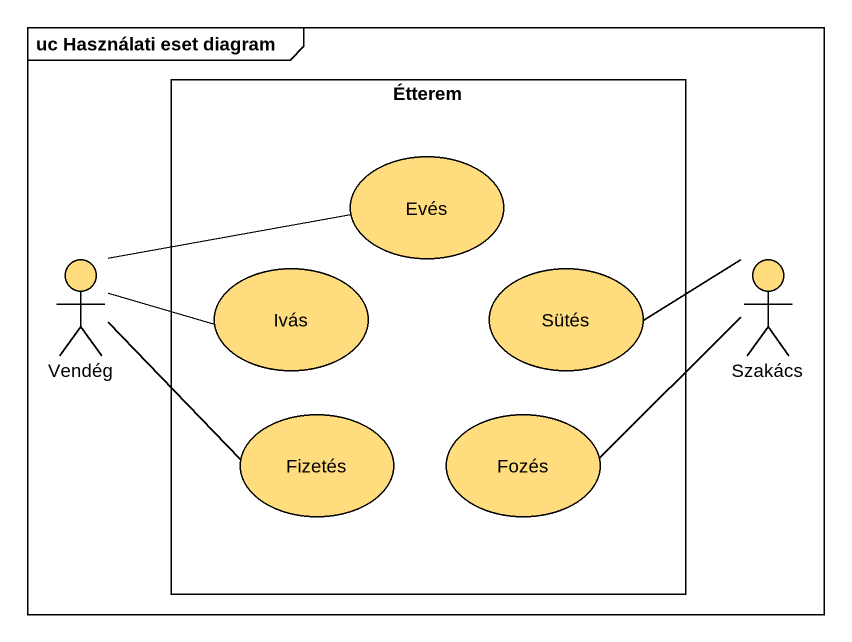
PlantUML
@startuml
mainframe uc Használati eset diagram
rectangle Étterem #FFFFFF {
  usecase Evés #FFDC7E
  usecase Ivás #FFDC7E
  usecase Sütés #FFDC7E
  usecase Fizetés #FFDC7E
  usecase Fozés #FFDC7E
}
actor Vendég #FFDC7E
actor Szakács #FFDC7E
Evés -left- Vendég
Vendég -right- Ivás
Szakács -left- Sütés
Szakács -left- Fozés
Fizetés -left- Vendég
@enduml
